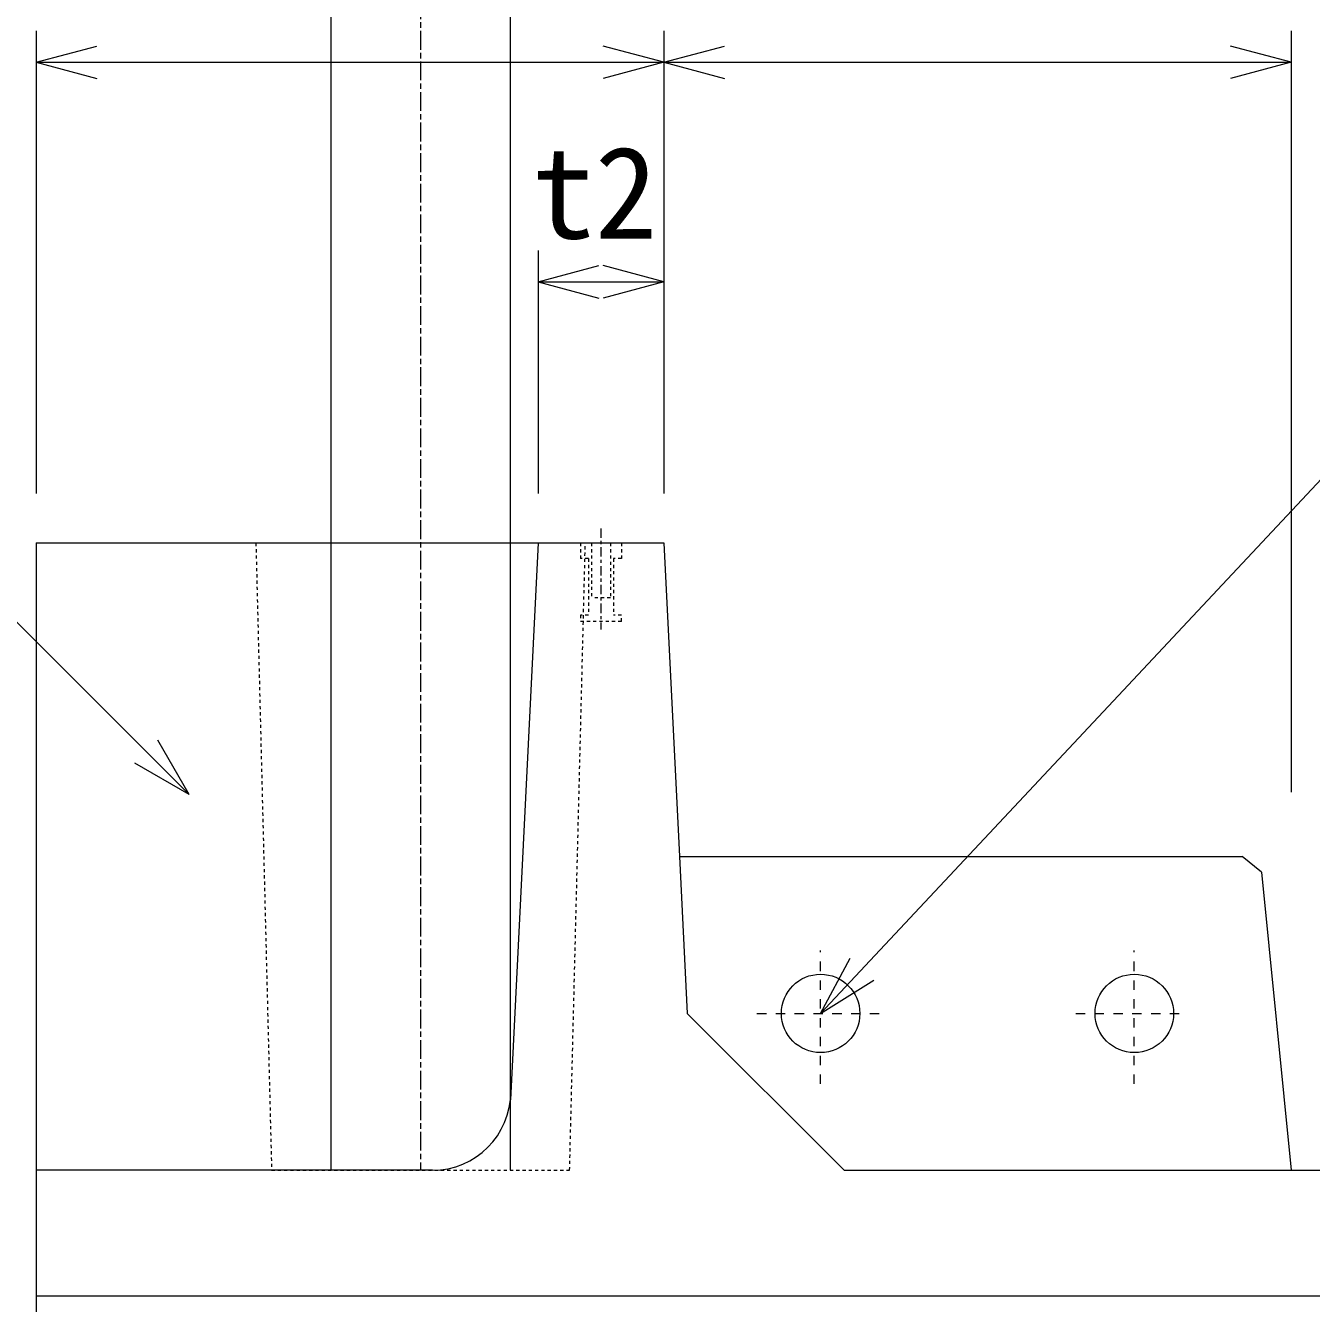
# Model space of a CAD drawing. Units: millimetres, scale not verified. Extents: x -400 to 400, y -275 to 275.
# Drawn here: x -315.13 to -274.15, y 139.45 to 180.18 of the extents above; entities that cross this region are included whole.
import ezdxf
from ezdxf.enums import TextEntityAlignment as Align

# ---------------------------------------------------------------- set-up
doc = ezdxf.new("R2010")
doc.units = ezdxf.units.MM
for name, pattern in [('CHAIN', [18.5, 12, -1.5, 3.5, -1.5]), ('DASHED_DOTTED', [9.25, 6, -1.5, 0.25, -1.5]), ('DASHED_SPACED', [12, 6, -6]), ('DOTTED', [1.75, 0.25, -1.5])]:
    doc.linetypes.add(name, pattern=pattern)
doc.layers.add('0-0', color=7, linetype='Continuous')
doc.layers.add('0-1_現況線', color=1, linetype='Continuous', lineweight=18)
doc.styles.add('ＭＳ ゴシック', font='')
doc.styles.get('ＭＳ ゴシック').set_extended_font_data('MS Gothic')

# ---------------------------------------------------------------- blocks, each defined once
blk = doc.blocks.new('-GLay-0-')
at = {"layer": '0-1_現況線', "linetype": 'CHAIN'}
blk.add_line((2359.21, 9988.78), (2359.21, 8813.78), dxfattribs=at)
at = {"layer": '0-1_現況線'}
for p, q in [((2302.06, 9888.78), (2302.06, 8813.78)), ((2416.36, 9888.78), (2416.36, 8813.78))]:
    blk.add_line(p, q, dxfattribs=at)
at = {"layer": '0-1_現況線', "color": 4}
for p, q in [((2114.21, 9540.27), (2114.21, 9245.37)), ((2514.21, 9540.27), (2514.21, 9400.27)), ((2914.21, 9540.27), (2914.21, 9054.88)), ((2114.21, 9520.27), (2152.85, 9530.62)), ((2514.21, 9520.27), (2475.57, 9530.62)), ((2514.21, 9520.27), (2552.85, 9530.62)), ((2914.21, 9520.27), (2875.57, 9530.62)), ((2114.21, 9520.27), (2514.21, 9520.27)), ((2114.21, 9520.27), (2152.85, 9509.91)), ((2514.21, 9520.27), (2475.57, 9509.91)), ((2514.21, 9520.27), (2914.21, 9520.27)), ((2514.21, 9520.27), (2552.85, 9509.91)), ((2914.21, 9520.27), (2875.57, 9509.91)), ((2211.68, 9053.4), (1803.98, 9461.1)), ((2434.21, 9400.27), (2434.21, 9245.37)), ((2514.21, 9400.27), (2514.21, 9245.37)), ((2434.21, 9380.27), (2472.85, 9390.62)), ((2514.21, 9380.27), (2475.57, 9390.62)), ((2434.21, 9380.27), (2472.85, 9369.91)), ((2434.21, 9380.27), (2514.21, 9380.27)), ((2514.21, 9380.27), (2475.57, 9369.91)), ((2211.68, 9053.4), (2191.68, 9088.04)), ((2211.68, 9053.4), (2177.04, 9073.4)), ((2614.21, 8913.78), (2633.07, 8949.06)), ((2614.21, 8913.78), (2648.18, 8934.9))]:
    blk.add_line(p, q, dxfattribs=at)
at = {"layer": '0-1_現況線', "color": 4, "linetype": 'DASHED_DOTTED'}
blk.add_line((2474.21, 9223.08), (2474.21, 9158.68), dxfattribs=at)
at = {"layer": '0-1_現況線', "color": 2}
for p, q in [((2114.21, 9213.78), (2434.21, 9213.78)), ((2114.21, 9213.78), (2114.21, 8713.78)), ((2434.21, 9213.78), (2416.46, 8858.79)), ((2434.21, 9213.78), (2514.21, 9213.78)), ((2514.21, 9213.78), (2524.21, 9013.78)), ((2524.21, 9013.78), (2882.99, 9013.78)), ((2895.21, 9003.78), (2882.99, 9013.78)), ((2895.21, 9003.78), (2914.21, 8813.78)), ((2366.71, 8813.78), (2114.21, 8813.78)), ((2629.21, 8813.78), (3014.21, 8813.78)), ((2114.21, 8733.78), (3014.21, 8733.78))]:
    blk.add_line(p, q, dxfattribs=at)
at = {"layer": '0-1_現況線', "color": 7, "linetype": 'DOTTED'}
for p, q in [((2254.21, 9213.78), (2264.21, 8813.78)), ((2454.21, 8813.78), (2464.21, 9213.78)), ((2264.21, 8813.78), (2454.21, 8813.78))]:
    blk.add_line(p, q, dxfattribs=at)
at = {"layer": '0-1_現況線', "color": 4, "linetype": 'DOTTED'}
for p, q in [((2461.21, 9213.78), (2461.21, 9203.78)), ((2468.21, 9213.78), (2468.21, 9178.78)), ((2487.21, 9213.78), (2487.21, 9203.78)), ((2466.21, 9203.78), (2461.21, 9203.78)), ((2466.21, 9203.78), (2466.21, 9167.78)), ((2487.21, 9203.78), (2482.21, 9203.78)), ((2482.21, 9203.78), (2482.21, 9167.78)), ((2461.21, 9167.78), (2461.21, 9163.78)), ((2466.21, 9167.78), (2461.21, 9167.78)), ((2487.21, 9163.78), (2461.21, 9163.78)), ((2487.21, 9167.78), (2482.21, 9167.78)), ((2487.21, 9163.78), (2487.21, 9167.78))]:
    blk.add_line(p, q, dxfattribs=at)
at = {"layer": '0-1_現況線', "color": 2, "linetype": 'DASHED_SPACED'}
for p, q in [((2614.21, 8868.84), (2614.21, 8953.98)), ((2814.21, 8868.84), (2814.21, 8953.98)), ((2573.65, 8913.78), (2654.64, 8913.78)), ((2776.85, 8913.78), (2848.15, 8913.78))]:
    blk.add_line(p, q, dxfattribs=at)
at = {"layer": '0-1_現況線', "color": 4}
blk.add_lwpolyline([(2614.21, 8913.78), (3034.82, 9362.76), (3388.22, 9362.76)], dxfattribs=at)
at = {"layer": '0-1_現況線', "color": 4, "linetype": 'DOTTED'}
blk.add_lwpolyline([(2480.21, 9213.78), (2480.21, 9178.78), (2468.21, 9178.78)], dxfattribs=at)
at = {"layer": '0-1_現況線', "color": 2}
blk.add_lwpolyline([(2524.21, 9013.78), (2529.21, 8913.78), (2629.21, 8813.78)], dxfattribs=at)
for centre in [(2614.21, 8913.78), (2814.21, 8913.78)]:
    blk.add_circle(centre, 25, dxfattribs=at)
blk.add_arc((2366.71, 8863.78), 50, 270, 0, dxfattribs=at)
at = {"layer": '0-1_現況線', "color": 7, "style": 'ＭＳ ゴシック'}
blk.add_text('t2', height=58.65, dxfattribs=at).set_placement((2430.32, 9390.27), align=Align.BOTTOM_LEFT)

msp = doc.modelspace()

# ---------------------------------------------------------------- block references
at = {"layer": '0-0', "xscale": 0.05, "yscale": 0.05}
msp.add_blockref('-GLay-0-', (-420.5, -297), dxfattribs=at)

doc.saveas('drawing.dxf')
